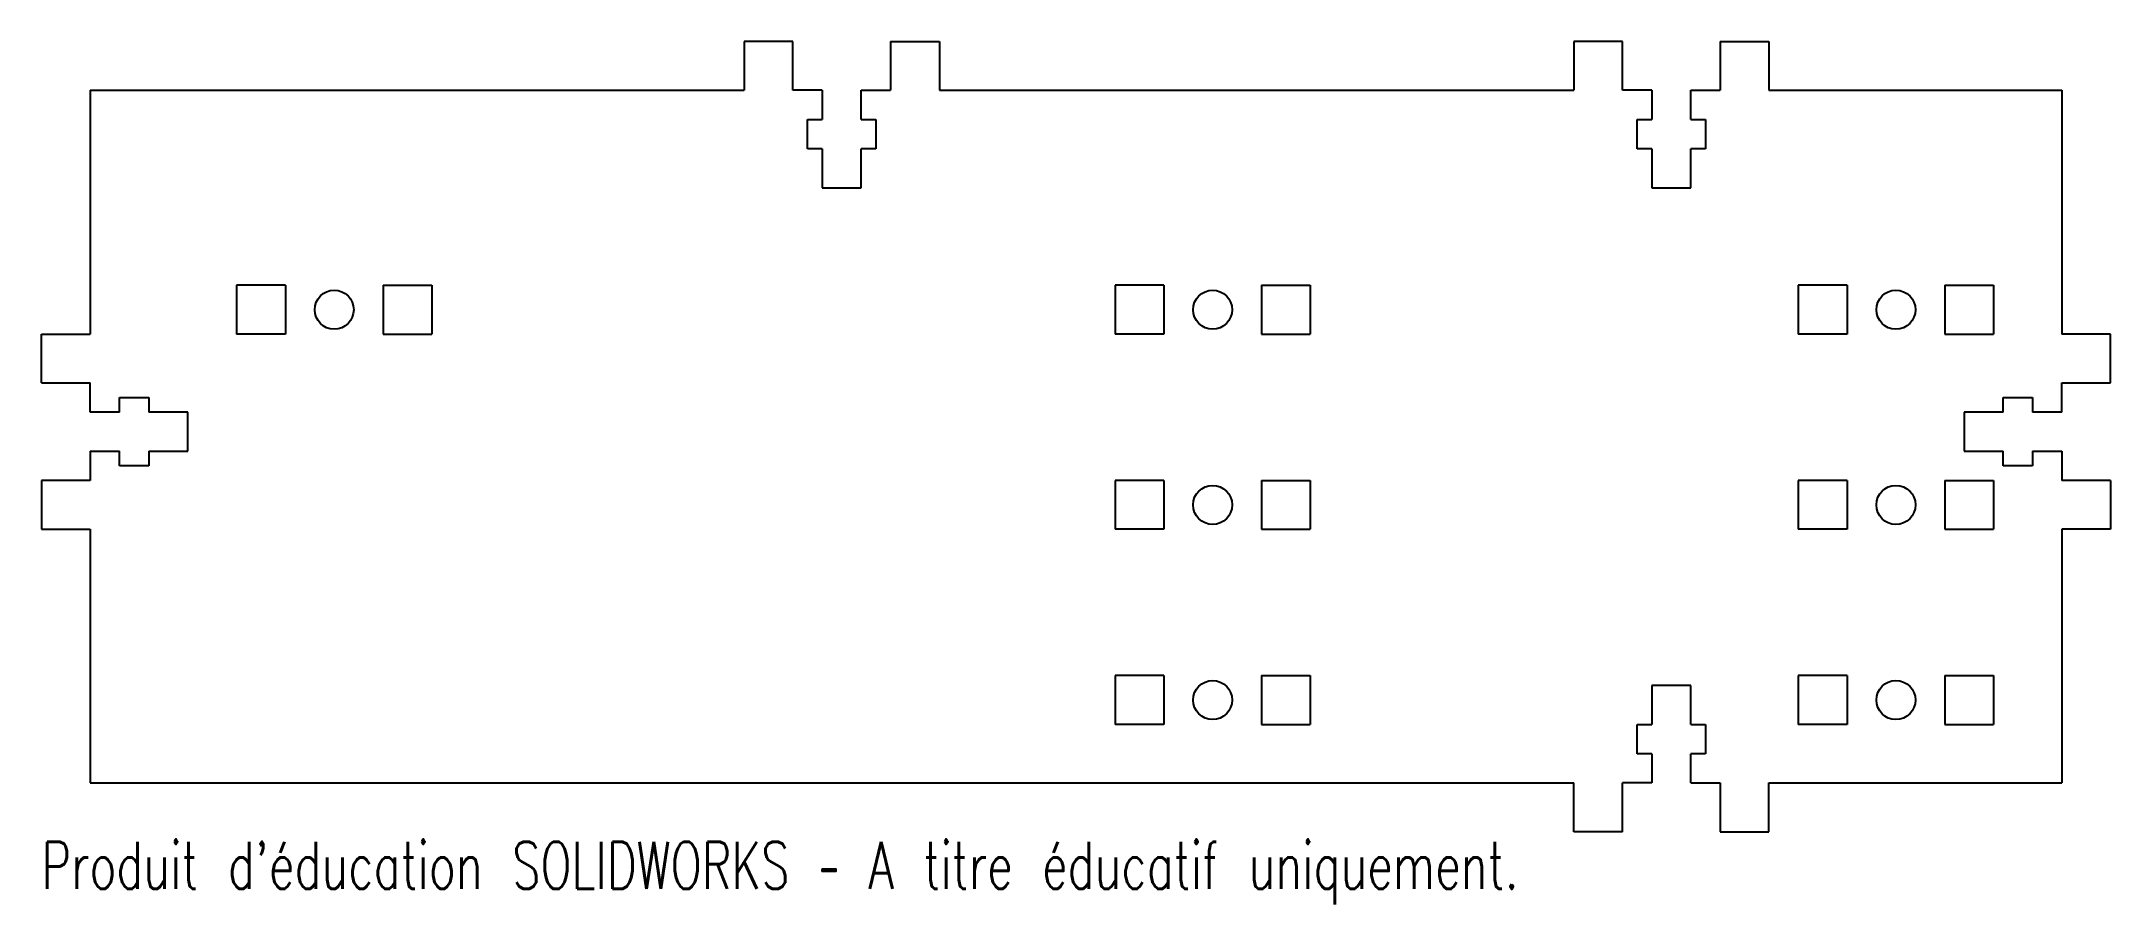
# Model space of a CAD drawing. Header units: millimetres. Extents: x -120 to 92, y -61 to 28.
import ezdxf

# ---------------------------------------------------------------- set-up
doc = ezdxf.new("R2010")
doc.units = ezdxf.units.MM
doc.styles.add('SLDTEXTSTYLE0', font='TXT', dxfattribs={"width": 0.7, "bigfont": 'bigfont'})

msp = doc.modelspace()

# ---------------------------------------------------------------- linework, layer by layer
at = {"color": 7, "linetype": 'Continuous', "lineweight": 25}
for p, q in [((-43, 27.5), (-48, 27.5)), ((-48, 27.5), (-48, 22.5)), ((-43, 22.5), (-43, 27.5)), ((-33, 27.5), (-28, 27.5)), ((-33, 27.5), (-33, 22.5)), ((-28, 27.5), (-28, 22.5)), ((42, 27.5), (37, 27.5)), ((37, 27.5), (37, 22.5)), ((42, 22.5), (42, 27.5)), ((52, 27.5), (57, 27.5)), ((52, 27.5), (52, 22.5)), ((57, 27.5), (57, 22.5)), ((-115, 22.5), (-48, 22.5)), ((-115, 22.5), (-115, -2.5)), ((-40, 22.5), (-43, 22.5)), ((-40, 22.5), (-40, 19.5)), ((-36, 22.5), (-33, 22.5)), ((-36, 19.5), (-36, 22.5)), ((-28, 22.5), (37, 22.5)), ((45, 22.5), (42, 22.5)), ((45, 22.5), (45, 19.5)), ((49, 22.5), (52, 22.5)), ((49, 19.5), (49, 22.5)), ((57, 22.5), (87, 22.5)), ((87, 22.5), (87, -2.5)), ((-41.5, 16.5), (-41.5, 19.5)), ((-41.5, 19.5), (-40, 19.5)), ((-36, 19.5), (-34.5, 19.5)), ((-34.5, 19.5), (-34.5, 16.5)), ((43.5, 16.5), (43.5, 19.5)), ((43.5, 19.5), (45, 19.5)), ((49, 19.5), (50.5, 19.5)), ((50.5, 19.5), (50.5, 16.5)), ((-40, 16.5), (-41.5, 16.5)), ((-40, 16.5), (-40, 12.5)), ((-34.5, 16.5), (-36, 16.5)), ((-36, 12.5), (-36, 16.5)), ((45, 16.5), (43.5, 16.5)), ((45, 16.5), (45, 12.5)), ((50.5, 16.5), (49, 16.5)), ((49, 12.5), (49, 16.5)), ((-40, 12.5), (-36, 12.5)), ((45, 12.5), (49, 12.5)), ((-100, 2.5), (-100, -2.5)), ((-95, 2.5), (-100, 2.5)), ((-95, 2.5), (-95, -2.5)), ((-85, 2.5), (-80, 2.5)), ((-85, 2.5), (-85, -2.5)), ((-80, 2.5), (-80, -2.5)), ((-10, 2.5), (-10, -2.5)), ((-5, 2.5), (-10, 2.5)), ((-5, 2.5), (-5, -2.5)), ((5, 2.5), (10, 2.5)), ((5, 2.5), (5, -2.5)), ((10, 2.5), (10, -2.5)), ((60, 2.5), (60, -2.5)), ((65, 2.5), (60, 2.5)), ((65, 2.5), (65, -2.5)), ((75, 2.5), (80, 2.5)), ((75, 2.5), (75, -2.5)), ((80, 2.5), (80, -2.5)), ((-120, -2.5), (-115, -2.5)), ((-120, -7.5), (-120, -2.5)), ((-95, -2.5), (-100, -2.5)), ((-85, -2.5), (-80, -2.5)), ((-5, -2.5), (-10, -2.5)), ((5, -2.5), (10, -2.5)), ((65, -2.5), (60, -2.5)), ((75, -2.5), (80, -2.5)), ((92, -2.5), (87, -2.5)), ((92, -7.5), (92, -2.5)), ((-120, -7.5), (-115, -7.5)), ((-115, -10.5), (-115, -7.5)), ((87, -10.5), (87, -7.5)), ((87, -7.5), (92, -7.5)), ((-112, -10.5), (-115, -10.5)), ((-112, -10.5), (-112, -9)), ((-112, -9), (-109, -9)), ((-109, -9), (-109, -10.5)), ((-105, -10.5), (-109, -10.5)), ((-105, -14.5), (-105, -10.5)), ((77, -10.5), (77, -14.5)), ((81, -10.5), (77, -10.5)), ((81, -10.5), (81, -9)), ((81, -9), (84, -9)), ((84, -9), (84, -10.5)), ((87, -10.5), (84, -10.5)), ((-115, -14.5), (-112, -14.5)), ((-115, -14.5), (-115, -17.5)), ((-112, -16), (-112, -14.5)), ((-109, -14.5), (-105, -14.5)), ((-109, -14.5), (-109, -16)), ((77, -14.5), (81, -14.5)), ((81, -16), (81, -14.5)), ((84, -14.5), (87, -14.5)), ((84, -14.5), (84, -16)), ((87, -14.5), (87, -17.5)), ((-109, -16), (-112, -16)), ((84, -16), (81, -16)), ((-115, -17.5), (-120, -17.5)), ((-120, -17.5), (-120, -22.5)), ((-10, -17.5), (-10, -22.5)), ((-5, -17.5), (-10, -17.5)), ((-5, -17.5), (-5, -22.5)), ((5, -17.5), (10, -17.5)), ((5, -17.5), (5, -22.5)), ((10, -17.5), (10, -22.5)), ((60, -17.5), (60, -22.5)), ((65, -17.5), (60, -17.5)), ((65, -17.5), (65, -22.5)), ((75, -17.5), (80, -17.5)), ((75, -17.5), (75, -22.5)), ((80, -17.5), (80, -22.5)), ((92, -17.5), (87, -17.5)), ((92, -17.5), (92, -22.5)), ((-120, -22.5), (-115, -22.5)), ((-115, -22.5), (-115, -48.5)), ((-5, -22.5), (-10, -22.5)), ((5, -22.5), (10, -22.5)), ((65, -22.5), (60, -22.5)), ((75, -22.5), (80, -22.5)), ((87, -22.5), (87, -48.5)), ((92, -22.5), (87, -22.5)), ((-10, -37.5), (-10, -42.5)), ((-5, -37.5), (-10, -37.5)), ((-5, -37.5), (-5, -42.5)), ((5, -37.5), (10, -37.5)), ((5, -37.5), (5, -42.5)), ((10, -37.5), (10, -42.5)), ((60, -37.5), (60, -42.5)), ((65, -37.5), (60, -37.5)), ((65, -37.5), (65, -42.5)), ((75, -37.5), (80, -37.5)), ((75, -37.5), (75, -42.5)), ((80, -37.5), (80, -42.5)), ((45, -38.5), (45, -42.5)), ((49, -38.5), (45, -38.5)), ((49, -42.5), (49, -38.5)), ((-5, -42.5), (-10, -42.5)), ((5, -42.5), (10, -42.5)), ((43.5, -45.5), (43.5, -42.5)), ((43.5, -42.5), (45, -42.5)), ((49, -42.5), (50.5, -42.5)), ((50.5, -42.5), (50.5, -45.5)), ((65, -42.5), (60, -42.5)), ((75, -42.5), (80, -42.5)), ((45, -45.5), (43.5, -45.5)), ((45, -45.5), (45, -48.5)), ((50.5, -45.5), (49, -45.5)), ((49, -48.5), (49, -45.5)), ((-115, -48.5), (37, -48.5)), ((37, -53.5), (37, -48.5)), ((42, -53.5), (42, -48.5)), ((45, -48.5), (42, -48.5)), ((49, -48.5), (52, -48.5)), ((52, -48.5), (52, -53.5)), ((57, -53.5), (57, -48.5)), ((57, -48.5), (87, -48.5)), ((42, -53.5), (37, -53.5)), ((52, -53.5), (57, -53.5))]:
    msp.add_line(p, q, dxfattribs=at)
for centre in [(-90, 0), (0, 0), (70, 0), (0, -20), (70, -20), (0, -40), (70, -40)]:
    msp.add_circle(centre, 2, dxfattribs=at)

# ---------------------------------------------------------------- texts
at = {"color": 7, "linetype": 'Continuous', "insert": (-120, -54.52), "char_height": 4.8336, "attachment_point": 1, "style": 'SLDTEXTSTYLE0'}
msp.add_mtext("Produit d'éducation SOLIDWORKS – A titre éducatif uniquement.", dxfattribs=at)

doc.saveas('drawing.dxf')
